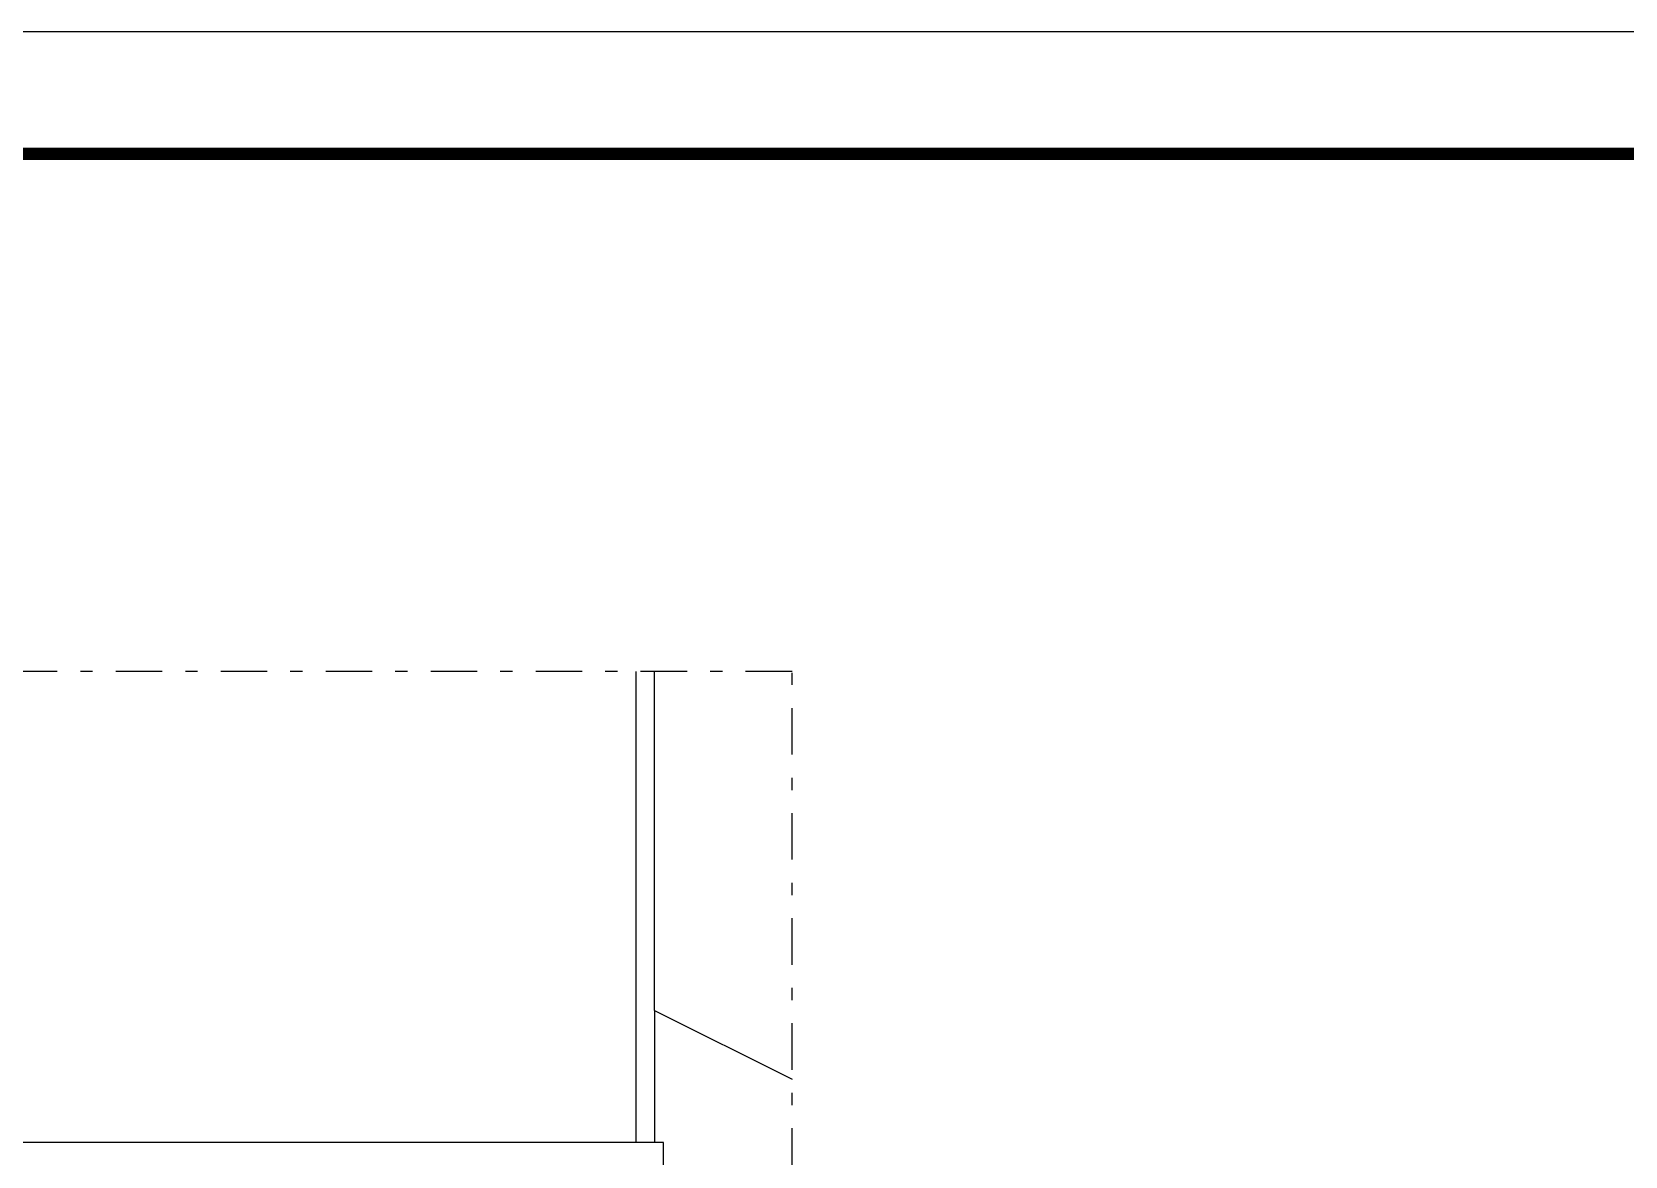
# Model space of a CAD drawing. Header units: millimetres. Extents: x 1573 to 2177, y 1587 to 1932.
# Drawn here: x 1932.69 to 1945.77, y 1922.51 to 1931.73 of the extents above; entities that cross this region are included whole.
import ezdxf

# ---------------------------------------------------------------- set-up
doc = ezdxf.new("R2010")
doc.units = ezdxf.units.MM
doc.header["$LTSCALE"] = 0.03
doc.linetypes.add('DASHDOT', pattern=[25.4, 12.7, -6.35, 0, -6.35])
doc.layers.add('-HIDRO', color=8, linetype='Continuous')
doc.layers.add("PRANCHA - PROJETU'S", color=7, linetype='Continuous')

# ---------------------------------------------------------------- blocks, each defined once
blk = doc.blocks.new('ADFSGASDFG')
at = {"layer": "PRANCHA - PROJETU'S", "color": 1}
blk.add_line((360.678, 107.346), (276.578, 107.346), dxfattribs=at)
at = {"layer": "PRANCHA - PROJETU'S", "color": 4, "const_width": 0.1}
blk.add_lwpolyline([(279.078, 106.346), (359.678, 106.346), (359.678, 48.946), (279.078, 48.946)], close=True, dxfattribs=at)

msp = doc.modelspace()

# ---------------------------------------------------------------- linework, layer by layer
at = {"layer": '-HIDRO', "linetype": 'DASHDOT'}
for p, q in [((1938.929, 1926.484), (1920.216, 1926.484)), ((1938.929, 1897.357), (1938.929, 1926.484))]:
    msp.add_line(p, q, dxfattribs=at)
at = {"layer": '-HIDRO'}
for p, q in [((1937.649, 1922.62), (1937.649, 1926.484)), ((1937.799, 1923.702), (1937.799, 1926.484)), ((1937.799, 1923.702), (1938.929, 1923.139)), ((1937.799, 1923.702), (1937.799, 1922.62)), ((1937.874, 1922.62), (1926.396, 1922.62)), ((1937.874, 1920.745), (1937.874, 1922.62))]:
    msp.add_line(p, q, dxfattribs=at)

# ---------------------------------------------------------------- block references
at = {"layer": "PRANCHA - PROJETU'S", "color": 1}
msp.add_blockref('ADFSGASDFG', (1607.877, 1824.388), dxfattribs=at)

doc.saveas('drawing.dxf')
